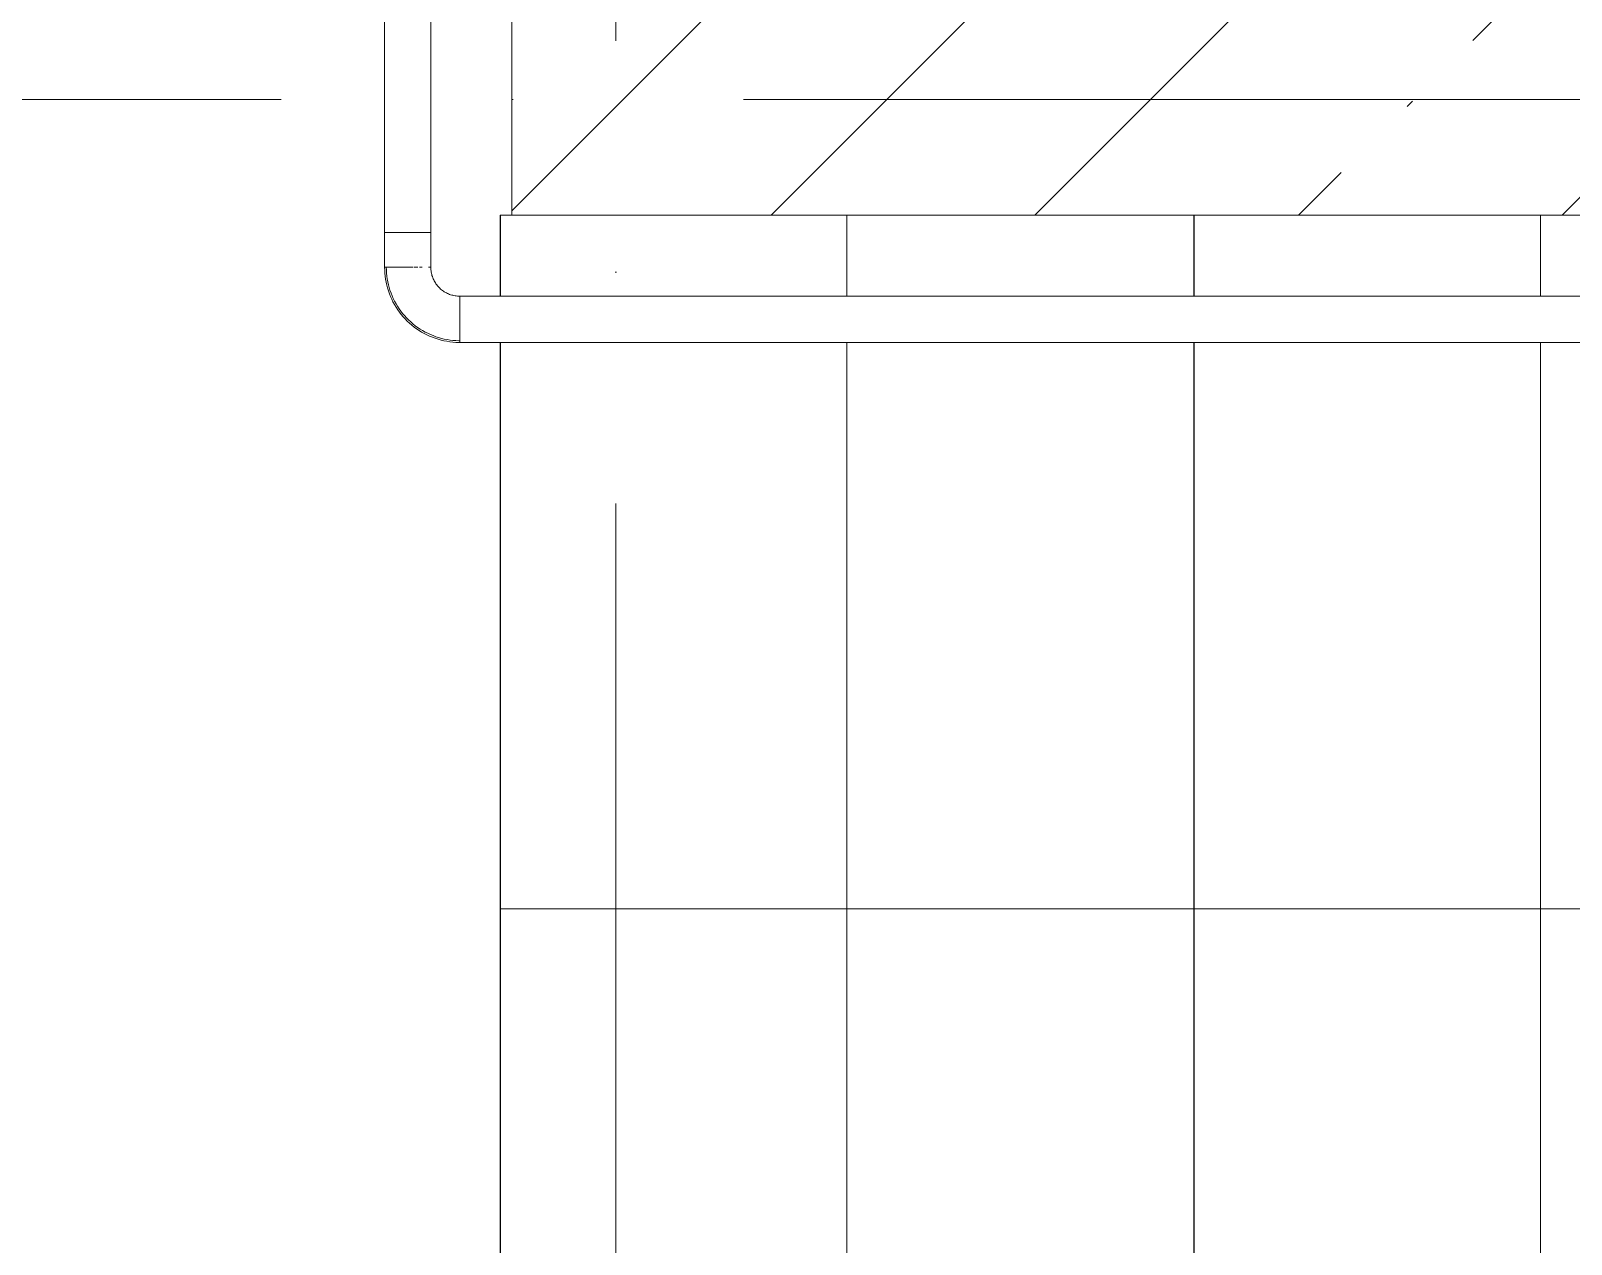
# Model space of a CAD drawing. Header units: millimetres. Extents: x -6467 to 105918, y -7090 to 92481.
# Drawn here: x -506 to 826, y 841 to 1890 of the extents above; entities that cross this region are included whole.
import ezdxf

# ---------------------------------------------------------------- set-up
doc = ezdxf.new("R2010")
doc.units = ezdxf.units.MM
doc.linetypes.add('50_200_ШТРИХ_1Т_ш5_п1_п1_', pattern=[1400, 1000, -200, 0, -200])
doc.layers.add('A-WALL', color=7, linetype='Continuous', lineweight=5)
doc.layers.add('Ограждение', color=7, linetype='Continuous', lineweight=9)
for name, color, linetype, lineweight, true_color in [('S-STRS-1', 7, 'Continuous', 9, 0xaaaaaa), ('S-STRS-2', 7, 'Continuous', 5, 0xbfbfbf), ('Оси-3', 7, '50_200_ШТРИХ_1Т_ш5_п1_п1_', 9, 0xaaaaaa)]:
    doc.layers.add(name, color=color, linetype=linetype, lineweight=lineweight, true_color=true_color)
pattern_1 = [(45, (0, 0), (-228.099, 228.099), []), (45, (228.1, 0), (-228.099, 228.099), [403.225, -80.645, 6.706, -73.939])]
pattern_2 = [(180, (-100, 1731.04), (7e-14, -600), []), (270, (-100, 1731.04), (600, 4e-14), [])]

# ---------------------------------------------------------------- blocks, each defined once
blk = doc.blocks.new('О_Элемент поручня_Пристенный_Труба_ГОСТ 8732-78 - О_Элемент поручня_Пристенный_Труба_ГОСТ 8732-78-26131810-АИ_План этажа Радиаторы_2')
at = {"layer": 'Ограждение'}
for p, q in [((235, 40), (-3970, 40)), ((235, 0), (235, 40)), ((-3970, 0), (235, 0))]:
    blk.add_line(p, q, dxfattribs=at)
blk = doc.blocks.new('О_Элемент поручня_Загиб_Труба_ГОСТ 8732-78 - О_Элемент поручня_Загиб_Труба_ГОСТ 8732-78-22347940-АИ_План этажа Радиаторы_2')
at = {"layer": 'Ограждение'}
for p, q in [((-180, 1686), (-200, 1686)), ((-199.5, 1686), (-200, 1686)), ((-175.5, 1686), (-180, 1686)), ((-171.3, 1686), (-174.8, 1686)), ((-167.5, 1686), (-169.9, 1686)), ((-160, 1686), (-162, 1686)), ((-160, 1686), (-160.7, 1686))]:
    blk.add_line(p, q, dxfattribs=at)
at = {"layer": 'Ограждение', "flags": 128}
for points in [[(-200, 1686), (-199.9, 1683.4), (-199.8, 1680.8), (-199.5, 1678.3), (-199.2, 1675.7), (-198.7, 1673.1), (-198.1, 1670.6), (-197.5, 1668.1), (-196.7, 1665.6), (-195.8, 1663.1), (-194.9, 1660.7), (-193.8, 1658.4), (-192.7, 1656), (-191.4, 1653.7), (-190.1, 1651.5), (-188.6, 1649.3), (-187.1, 1647.2), (-185.5, 1645.2), (-183.9, 1643.2), (-182.1, 1641.3), (-180.3, 1639.4), (-178.4, 1637.6), (-176.4, 1635.9), (-174.4, 1634.3), (-172.3, 1632.8), (-170.1, 1631.3), (-167.9, 1630), (-165.6, 1628.7), (-163.3, 1627.5), (-161, 1626.4), (-158.6, 1625.5), (-156.1, 1624.6), (-153.6, 1623.8), (-151.1, 1623.1), (-148.6, 1622.5), (-146, 1622), (-143.5, 1621.6), (-140.9, 1621.3), (-138.3, 1621.1), (-135.7, 1621), (-135, 1621)], [(-198.5, 1686), (-198.4, 1683.5), (-198.3, 1681), (-198, 1678.4), (-197.7, 1675.9), (-197.2, 1673.4), (-196.7, 1670.9), (-196, 1668.5), (-195.3, 1666.1), (-194.4, 1663.7), (-193.5, 1661.3), (-192.5, 1659), (-191.3, 1656.7), (-190.1, 1654.5), (-188.8, 1652.3), (-187.4, 1650.2), (-185.9, 1648.1), (-184.4, 1646.1), (-182.7, 1644.2), (-181, 1642.3), (-179.2, 1640.5), (-177.4, 1638.8), (-175.5, 1637.1), (-173.5, 1635.5), (-171.4, 1634), (-169.3, 1632.6), (-167.1, 1631.3), (-164.9, 1630), (-162.7, 1628.9), (-160.4, 1627.8), (-158, 1626.9), (-155.6, 1626), (-153.2, 1625.2), (-150.8, 1624.5), (-148.3, 1623.9), (-145.8, 1623.5), (-143.3, 1623.1), (-140.8, 1622.8), (-138.2, 1622.6), (-135.7, 1622.5), (-135, 1622.5)], [(-135, 1661), (-136, 1661.1), (-137, 1661.1), (-138, 1661.2), (-139, 1661.4), (-140, 1661.5), (-140.9, 1661.8), (-141.9, 1662), (-142.9, 1662.3), (-143.8, 1662.6), (-144.7, 1663), (-145.6, 1663.4), (-146.5, 1663.9), (-147.4, 1664.3), (-148.3, 1664.9), (-149.1, 1665.4), (-149.9, 1666), (-150.7, 1666.6), (-151.5, 1667.2), (-152.2, 1667.9), (-152.9, 1668.6), (-153.6, 1669.4), (-154.3, 1670.1), (-154.9, 1670.9), (-155.5, 1671.7), (-156, 1672.5), (-156.6, 1673.4), (-157, 1674.3), (-157.5, 1675.1), (-157.9, 1676.1), (-158.3, 1677), (-158.6, 1677.9), (-159, 1678.9), (-159.2, 1679.8), (-159.4, 1680.8), (-159.6, 1681.8), (-159.8, 1682.8), (-159.9, 1683.8), (-160, 1684.8), (-160, 1685.8), (-160, 1686)]]:
    blk.add_lwpolyline(points, dxfattribs=at)
blk = doc.blocks.new('О_Элемент поручня_Загиб_Труба_ГОСТ 8732-78 - О_Элемент поручня_Загиб_Труба_ГОСТ 8732-78-V218-АИ_План этажа Радиаторы_2')
at = {"layer": 'Ограждение'}
for p, q in [((-199.3, 1686), (-200, 1686)), ((-199.5, 1686), (-200, 1686)), ((-160, 1686), (-160.7, 1686)), ((-160, 1686), (-160.5, 1686))]:
    blk.add_line(p, q, dxfattribs=at)
at = {"layer": 'Ограждение', "flags": 128}
for points in [[(-200, 1686), (-199.9, 1683.4), (-199.8, 1680.8), (-199.5, 1678.3), (-199.2, 1675.7), (-198.7, 1673.1), (-198.1, 1670.6), (-197.5, 1668.1), (-196.7, 1665.6), (-195.8, 1663.1), (-194.9, 1660.7), (-193.8, 1658.4), (-192.7, 1656), (-191.4, 1653.7), (-190.1, 1651.5), (-188.6, 1649.3), (-187.1, 1647.2), (-185.5, 1645.2), (-183.9, 1643.2), (-182.1, 1641.3), (-180.3, 1639.4), (-178.4, 1637.6), (-176.4, 1635.9), (-174.4, 1634.3), (-172.3, 1632.8), (-170.1, 1631.3), (-167.9, 1630), (-165.6, 1628.7), (-163.3, 1627.5), (-161, 1626.4), (-158.6, 1625.5), (-156.1, 1624.6), (-153.6, 1623.8), (-151.1, 1623.1), (-148.6, 1622.5), (-146, 1622), (-143.5, 1621.6), (-140.9, 1621.3), (-138.3, 1621.1), (-135.7, 1621), (-135, 1621)], [(-135, 1661), (-136, 1661.1), (-137, 1661.1), (-138, 1661.2), (-139, 1661.4), (-140, 1661.5), (-140.9, 1661.8), (-141.9, 1662), (-142.9, 1662.3), (-143.8, 1662.6), (-144.7, 1663), (-145.6, 1663.4), (-146.5, 1663.9), (-147.4, 1664.3), (-148.3, 1664.9), (-149.1, 1665.4), (-149.9, 1666), (-150.7, 1666.6), (-151.5, 1667.2), (-152.2, 1667.9), (-152.9, 1668.6), (-153.6, 1669.4), (-154.3, 1670.1), (-154.9, 1670.9), (-155.5, 1671.7), (-156, 1672.5), (-156.6, 1673.4), (-157, 1674.3), (-157.5, 1675.1), (-157.9, 1676.1), (-158.3, 1677), (-158.6, 1677.9), (-159, 1678.9), (-159.2, 1679.8), (-159.4, 1680.8), (-159.6, 1681.8), (-159.8, 1682.8), (-159.9, 1683.8), (-160, 1684.8), (-160, 1685.8), (-160, 1686)], [(-182.7, 1644.2), (-181, 1642.3), (-179.2, 1640.5), (-177.4, 1638.8), (-175.5, 1637.1), (-173.5, 1635.5), (-171.4, 1634), (-169.3, 1632.6), (-167.1, 1631.3)]]:
    blk.add_lwpolyline(points, dxfattribs=at)
blk = doc.blocks.new('О_Элемент поручня_Площадочный_Двухуровневый_ГОСТ 8732-78 - О_Элемент поручня_Площадочный_Двухуровневый_ГОСТ 8732-78-22348006-АИ_План этажа Радиаторы_2')
at = {"layer": 'Ограждение'}
for p, q in [((505, 40), (0, 40)), ((0, 40), (0, 20)), ((0, 20), (0, 0)), ((0, 0), (505, 0))]:
    blk.add_line(p, q, dxfattribs=at)
at = {"layer": 'Ограждение', "flags": 128}
for points in [[(505, 40), (507.4, 40), (509.8, 40), (512.2, 40), (514.6, 40), (516.9, 40), (519.3, 40), (521.6, 40), (523.9, 40), (526.1, 40), (528.4, 40), (530.6, 40), (532.7, 40), (534.8, 40), (536.9, 40), (538.9, 40), (540.8, 40), (542.7, 40), (544.6, 40), (546.3, 40), (548, 40), (549.7, 40), (551.2, 40), (552.7, 40), (554.2, 40), (555.5, 40), (556.7, 40), (557.9, 40), (559, 40), (560, 40), (560.9, 40), (561.7, 40), (562.5, 40), (563.1, 40), (563.7, 40), (564.1, 40), (564.5, 40), (564.8, 40), (564.9, 40), (565, 40)], [(565, 40), (565, 40), (564.8, 40), (564.6, 40), (564.2, 40), (563.8, 40), (563.3, 40), (562.7, 40), (562, 40), (561.2, 40), (560.3, 40), (559.3, 40), (558.2, 40), (557.1, 40), (555.8, 40), (554.5, 40), (553.1, 40), (551.7, 40), (550.1, 40), (548.5, 40), (546.8, 40), (545, 40), (543.2, 40), (541.3, 40), (539.4, 40), (537.4, 40), (535.4, 40), (533.3, 40), (531.1, 40), (529, 40), (526.7, 40), (524.5, 40), (522.2, 40), (519.9, 40), (517.6, 40), (515.2, 40), (512.8, 40), (510.4, 40), (508, 40), (505.6, 40), (505, 40)], [(565, 40), (565.8, 40), (566.6, 39.9), (567.4, 39.9), (568.2, 39.7), (569, 39.6), (569.8, 39.4), (570.5, 39.2), (571.3, 39), (572, 38.7), (572.8, 38.4), (573.5, 38.1), (574.2, 37.7), (574.9, 37.4), (575.6, 36.9), (576.3, 36.5), (576.9, 36), (577.6, 35.6), (578.2, 35), (578.8, 34.5), (579.3, 33.9), (579.9, 33.3), (580.4, 32.7), (580.9, 32.1), (581.4, 31.5), (581.8, 30.8), (582.2, 30.1), (582.6, 29.4), (583, 28.7), (583.3, 28), (583.6, 27.2), (583.9, 26.5), (584.2, 25.7), (584.4, 25), (584.6, 24.2), (584.7, 23.4), (584.8, 22.6), (584.9, 21.8), (585, 21), (585, 20.2), (585, 20)], [(565, 38.5), (564.3, 38.5), (563.5, 38.4), (562.8, 38.4), (562.1, 38.3), (561.3, 38.1), (560.6, 38), (559.9, 37.8), (559.2, 37.6), (558.5, 37.3)], [(585, 20), (585, 19.2), (584.9, 18.4), (584.9, 17.6), (584.7, 16.8), (584.6, 16), (584.4, 15.2), (584.2, 14.5), (584, 13.7), (583.7, 13), (583.4, 12.2), (583.1, 11.5), (582.7, 10.8), (582.4, 10.1), (581.9, 9.4), (581.5, 8.7), (581, 8.1), (580.6, 7.4), (580, 6.8), (579.5, 6.2), (578.9, 5.7), (578.3, 5.1), (577.7, 4.6), (577.1, 4.1), (576.5, 3.6), (575.8, 3.2), (575.1, 2.8), (574.4, 2.4), (573.7, 2), (573, 1.7), (572.2, 1.4), (571.5, 1.1), (570.7, 0.8), (570, 0.6), (569.2, 0.4), (568.4, 0.3), (567.6, 0.2), (566.8, 0.1), (566, 0), (565.2, 0), (565, 0)], [(565, 0), (565, 0), (564.8, 0), (564.6, 0), (564.2, 0), (563.8, 0), (563.3, 0), (562.7, 0), (562, 0), (561.2, 0), (560.3, 0), (559.3, 0), (558.2, 0), (557.1, 0), (555.8, 0), (554.5, 0), (553.1, 0), (551.7, 0), (550.1, 0), (548.5, 0), (546.8, 0), (545, 0), (543.2, 0), (541.3, 0), (539.4, 0), (537.4, 0), (535.4, 0), (533.3, 0), (531.1, 0), (529, 0), (526.7, 0), (524.5, 0), (522.2, 0), (519.9, 0), (517.6, 0), (515.2, 0), (512.8, 0), (510.4, 0), (508, 0), (505.6, 0), (505, 0)], [(505, 0), (507.4, 0), (509.8, 0), (512.2, 0), (514.6, 0), (516.9, 0), (519.3, 0), (521.6, 0), (523.9, 0), (526.1, 0), (528.4, 0), (530.6, 0), (532.7, 0), (534.8, 0), (536.9, 0), (538.9, 0), (540.8, 0), (542.7, 0), (544.6, 0), (546.3, 0), (548, 0), (549.7, 0), (551.2, 0), (552.7, 0), (554.2, 0), (555.5, 0), (556.7, 0), (557.9, 0), (559, 0), (560, 0), (560.9, 0), (561.7, 0), (562.5, 0), (563.1, 0), (563.7, 0), (564.1, 0), (564.5, 0), (564.8, 0), (564.9, 0), (565, 0)], [(555, 4.4), (555.6, 4), (556.3, 3.7), (556.9, 3.3), (557.6, 3), (558.3, 2.8), (559, 2.5), (559.7, 2.3), (560.4, 2.1), (561.1, 1.9), (561.9, 1.8), (562.6, 1.7), (563.3, 1.6), (564.1, 1.5), (564.8, 1.5), (565, 1.5)]]:
    blk.add_lwpolyline(points, dxfattribs=at)
blk = doc.blocks.new('О_Элемент поручня_Площадочный_Одноуровневый_ГОСТ 8732-78 - О_Элемент поручня_Площадочный_Одноуровневый_ГОСТ 8732-78-22348009-АИ_План этажа Радиаторы_2')
at = {"layer": 'Ограждение'}
for p, q in [((30, 0), (0, 0)), ((0, 0), (0, -20)), ((30, -0.7), (30, 0)), ((0, -20), (0, -40)), ((30, -40), (30, -20)), ((0, -40), (30, -40))]:
    blk.add_line(p, q, dxfattribs=at)
blk = doc.blocks.new('О_Элемент поручня_Площадочный_Одноуровневый_ГОСТ 8732-78 - О_Элемент поручня_Площадочный_Одноуровневый_ГОСТ 8732-78-22348010-АИ_План этажа Радиаторы_2')
at = {"layer": 'Ограждение'}
for p, q in [((30, 0), (0, 0)), ((30, -0.7), (30, 0)), ((30, -40), (30, -39.3)), ((0, -40), (30, -40))]:
    blk.add_line(p, q, dxfattribs=at)

msp = doc.modelspace()

# ---------------------------------------------------------------- hatches: boundary and pattern name
at = {"layer": 'A-WALL'}
h = msp.add_hatch(dxfattribs=at)
h.set_pattern_fill('FP_1', color=256, style=0, pattern_type=2)
h.set_pattern_definition(pattern_1)
h.paths.add_polyline_path([(-78.3, 1731), (160, 1731), (160, 5831), (-90, 5831), (-90, 1731)])
h = msp.add_hatch(dxfattribs=at)
h.set_pattern_fill('FP_1', color=256, style=0, pattern_type=2)
h.set_pattern_definition(pattern_1)
h.paths.add_polyline_path([(5300, 1731), (5550, 1731), (5550, 1981), (160, 1981), (160, 1731), (4489.5, 1731)])
at = {"layer": 'S-STRS-2'}
h = msp.add_hatch(dxfattribs=at)
h.set_pattern_fill('FP_8', color=256, style=0, pattern_type=2)
h.set_pattern_definition(pattern_2)
h.paths.add_polyline_path([(-100, 181), (5.2, 181), (6.5, 196), (14.8, 196), (14.8, 181), (200, 181), (200, 231), (-96.8, 233), (-99.1, 244.2), (-98.4, 263.5), (-94.7, 271), (200, 271), (200, 1621), (-100, 1621), (-100, 216)])
h.paths.add_polyline_path([(10, 205), (5.7, 207.3), (6.6, 210.9), (14.3, 207.3), (12.5, 205.1), (10.2, 205)])
h.paths.add_polyline_path([(10, 216), (7.5, 216.7), (8.4, 225.4), (12.5, 225.4), (14.8, 219.7), (10.9, 216.7)])
h.paths.add_polyline_path([(160, 1661), (200, 1661), (200, 1731), (-100, 1731), (-100, 1661), (-78.3, 1661)])
h = msp.add_hatch(dxfattribs=at)
h.set_pattern_fill('FP_8', color=256, style=0, pattern_type=2)
h.set_pattern_definition(pattern_2)
h.paths.add_polyline_path([(200, 181), (500, 181), (500, 231), (200, 231)])
h.paths.add_polyline_path([(200, 271), (500, 271), (500, 1621), (200, 1621), (200, 391.9)])
h.paths.add_polyline_path([(337, 1661), (500, 1661), (500, 1731), (200, 1731), (200, 1661)])
h = msp.add_hatch(dxfattribs=at)
h.set_pattern_fill('FP_8', color=256, style=0, pattern_type=2)
h.set_pattern_definition(pattern_2)
h.paths.add_polyline_path([(500, 181), (800, 181), (800, 231), (500, 231)])
h.paths.add_polyline_path([(752.2, 271), (800, 271), (800, 1621), (500, 1621), (500, 271), (517.7, 271)])
h.paths.add_polyline_path([(500, 1661), (800, 1661), (800, 1731), (500, 1731)])
h = msp.add_hatch(dxfattribs=at)
h.set_pattern_fill('FP_8', color=256, style=0, pattern_type=2)
h.set_pattern_definition(pattern_2)
h.paths.add_polyline_path([(1014.8, 181), (1100, 181), (1100, 231), (800, 231), (800, 181), (1005.2, 181), (1006.5, 196), (1014.8, 196)])
h.paths.add_polyline_path([(1010, 205), (1005.7, 207.3), (1006.6, 210.9), (1014.3, 207.3), (1012.5, 205.1), (1011.3, 205.1)])
h.paths.add_polyline_path([(1010, 216), (1007.5, 216.7), (1007.9, 225.2), (1012.5, 225.4), (1013.5, 218.8), (1010.9, 216.7)])
h.paths.add_polyline_path([(800, 271), (1100, 271), (1100, 1621), (800, 1621), (800, 391.9)])
h.paths.add_polyline_path([(800, 1661), (1100, 1661), (1100, 1731), (800, 1731)])

# ---------------------------------------------------------------- linework, layer by layer
at = {"layer": 'A-WALL'}
for p, q in [((-90, 5831), (-90, 1731)), ((-90, 1731), (5300, 1731))]:
    msp.add_line(p, q, dxfattribs=at)
at = {"layer": 'S-STRS-1'}
for p, q in [((-100, 1731), (-100, 1661)), ((-100, 1731), (-90, 1731)), ((-100, 1731), (-100, 1661)), ((200, 1731), (200, 1661)), ((200, 1731), (200, 1661)), ((500, 1731), (500, 1661)), ((500, 1731), (500, 1661)), ((800, 1731), (800, 1661)), ((800, 1731), (800, 1661)), ((-100, 1621), (-100, 282.5)), ((-100, 1621), (-100, 282.5)), ((200, 1621), (200, 270.5)), ((200, 1621), (200, 270.5)), ((500, 1621), (500, 270.7)), ((500, 1621), (500, 270.7)), ((800, 1621), (800, 270.5)), ((800, 1621), (800, 270.5))]:
    msp.add_line(p, q, dxfattribs=at)
at = {"layer": 'Оси-3'}
for p, q in [((0, 7082.1), (0, -5889.7)), ((104718, 1831), (-5267.3, 1831))]:
    msp.add_line(p, q, dxfattribs=at)

# ---------------------------------------------------------------- block references
at = {"layer": 'Ограждение'}
for name, p, rotation in [('О_Элемент поручня_Площадочный_Двухуровневый_ГОСТ 8732-78 - О_Элемент поручня_Площадочный_Двухуровневый_ГОСТ 8732-78-22348006-АИ_План этажа Радиаторы_2', (-160, 1716), 89.99999999999902), ('О_Элемент поручня_Площадочный_Одноуровневый_ГОСТ 8732-78 - О_Элемент поручня_Площадочный_Одноуровневый_ГОСТ 8732-78-22348009-АИ_План этажа Радиаторы_2', (-160, 1716), 269.9999999999994), ('О_Элемент поручня_Площадочный_Одноуровневый_ГОСТ 8732-78 - О_Элемент поручня_Площадочный_Одноуровневый_ГОСТ 8732-78-22348010-АИ_План этажа Радиаторы_2', (-160, 1716), 269.9999999999994), ('О_Элемент поручня_Пристенный_Труба_ГОСТ 8732-78 - О_Элемент поручня_Пристенный_Труба_ГОСТ 8732-78-26131810-АИ_План этажа Радиаторы_2', (100, 1661), 180)]:
    msp.add_blockref(name, p, dxfattribs=dict(at, rotation=rotation))
for name in ['О_Элемент поручня_Загиб_Труба_ГОСТ 8732-78 - О_Элемент поручня_Загиб_Труба_ГОСТ 8732-78-22347940-АИ_План этажа Радиаторы_2', 'О_Элемент поручня_Загиб_Труба_ГОСТ 8732-78 - О_Элемент поручня_Загиб_Труба_ГОСТ 8732-78-V218-АИ_План этажа Радиаторы_2']:
    msp.add_blockref(name, (0, 0), dxfattribs=at)

doc.saveas('drawing.dxf')
